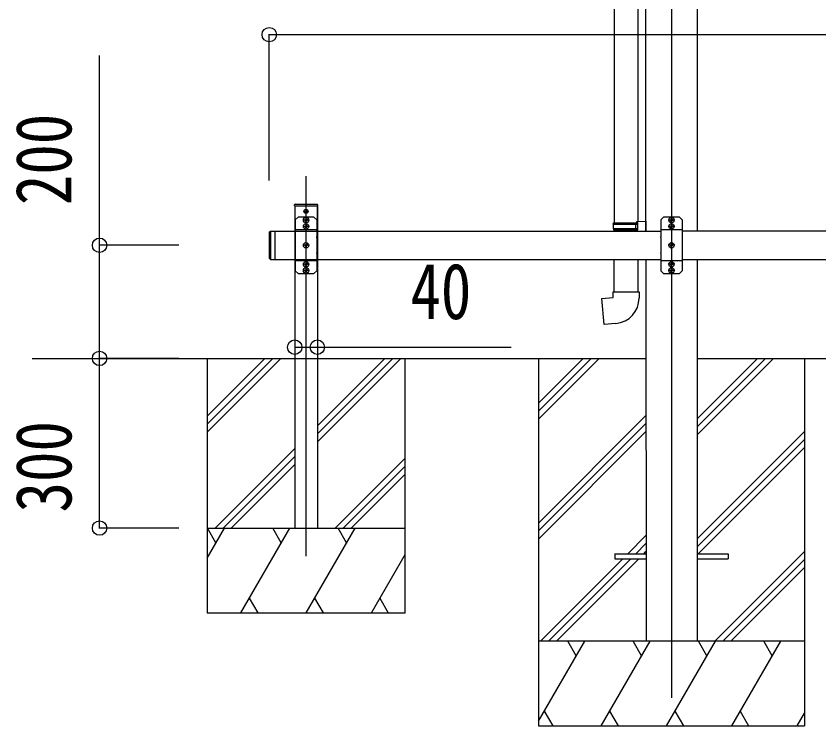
# Model space of a CAD drawing. Units: millimetres, scale not verified. Extents: x -12615 to 12615, y -8910 to 8910.
# Drawn here: x -7420 to -6001, y -6026 to -4771 of the extents above; entities that cross this region are included whole.
import ezdxf
from ezdxf.enums import TextEntityAlignment as Align

# ---------------------------------------------------------------- set-up
doc = ezdxf.new("R2010")
doc.units = ezdxf.units.MM
doc.header["$LTSCALE"] = 40
for name, color, linetype in [('0-3_YKK_12', 2, 'Continuous'), ('0-4_YKK_13', 4, 'Continuous'), ('0-5_YKK_A1', 4, 'Continuous'), ('0-6_YKK_D', 6, 'Continuous')]:
    doc.layers.add(name, color=color, linetype=linetype)
doc.styles.add('ＭＳ ゴシック', font='')
doc.styles.get('ＭＳ ゴシック').set_extended_font_data('MS Gothic')

msp = doc.modelspace()

# ---------------------------------------------------------------- linework, layer by layer
at = {"layer": '0-3_YKK_12'}
for p, q in [((-6261.57, -3282.81), (-6261.57, -5976.38)), ((-6907.57, -5726.38), (-6907.57, -5053.88)), ((-6911.72, -5116.38), (-6903.42, -5116.38)), ((-6907.57, -5120.53), (-6907.57, -5112.23)), ((-6901.83, -5131.88), (-6913.3, -5131.88)), ((-6907.57, -5137.62), (-6907.57, -5126.15)), ((-6907.57, -5148.62), (-6907.57, -5137.15)), ((-6255.83, -5131.88), (-6267.3, -5131.88)), ((-6261.57, -5137.62), (-6261.57, -5126.15)), ((-6261.57, -5148.62), (-6261.57, -5137.15)), ((-6901.83, -5142.88), (-6913.3, -5142.88)), ((-6255.83, -5142.88), (-6267.3, -5142.88)), ((-6901.83, -5176.38), (-6913.3, -5176.38)), ((-6907.57, -5182.12), (-6907.57, -5170.65)), ((-6255.83, -5176.38), (-6267.3, -5176.38)), ((-6261.57, -5182.12), (-6261.57, -5170.65)), ((-6907.57, -5215.62), (-6907.57, -5204.15)), ((-6261.57, -5215.62), (-6261.57, -5204.15)), ((-6901.83, -5209.88), (-6913.3, -5209.88)), ((-6901.83, -5220.88), (-6913.3, -5220.88)), ((-6907.57, -5226.62), (-6907.57, -5215.15)), ((-6255.83, -5209.88), (-6267.3, -5209.88)), ((-6255.83, -5220.88), (-6267.3, -5220.88)), ((-6261.57, -5226.62), (-6261.57, -5215.15))]:
    msp.add_line(p, q, dxfattribs=at)
at = {"layer": '0-4_YKK_13'}
for p, q in [((-6306.77, -5151.38), (-6306.77, -3247.38)), ((-6362.77, -4328.33), (-6362.77, -5136.82)), ((-6320.77, -4330.89), (-6320.77, -5134.27)), ((-6928.07, -5106.38), (-6927.97, -5104.82)), ((-6927.07, -5106.38), (-6928.07, -5106.38)), ((-6927.07, -5106.38), (-6888.07, -5106.38)), ((-6926.98, -5103.88), (-6888.16, -5103.88)), ((-6909.62, -5116.03), (-6909.62, -5116.73)), ((-6909.62, -5116.03), (-6908.42, -5116.03)), ((-6909.62, -5116.73), (-6908.42, -5116.73)), ((-6907.92, -5114.33), (-6907.22, -5114.33)), ((-6907.92, -5114.33), (-6907.92, -5115.53)), ((-6907.92, -5117.23), (-6907.92, -5118.43)), ((-6907.92, -5118.43), (-6907.22, -5118.43)), ((-6907.22, -5114.33), (-6907.22, -5115.53)), ((-6907.22, -5117.23), (-6907.22, -5118.43)), ((-6906.72, -5116.03), (-6905.52, -5116.03)), ((-6906.72, -5116.73), (-6905.52, -5116.73)), ((-6905.52, -5116.03), (-6905.52, -5116.73)), ((-6921.57, -5126.38), (-6926.57, -5131.38)), ((-6926.57, -5131.38), (-6926.57, -5161.67)), ((-6908.28, -5126.38), (-6921.57, -5126.38)), ((-6909.95, -5132.48), (-6908.91, -5132.49)), ((-6909.94, -5131.29), (-6908.91, -5131.27)), ((-6908.91, -5131.27), (-6908.3, -5131.15)), ((-6908.91, -5132.49), (-6908.3, -5132.61)), ((-6908.18, -5130.54), (-6908.3, -5131.15)), ((-6908.18, -5133.22), (-6908.3, -5132.61)), ((-6908.16, -5129.51), (-6908.18, -5130.54)), ((-6908.16, -5134.26), (-6908.18, -5133.22)), ((-6906.98, -5129.51), (-6906.96, -5130.54)), ((-6906.98, -5134.26), (-6906.96, -5133.22)), ((-6906.96, -5130.54), (-6906.84, -5131.15)), ((-6906.96, -5133.22), (-6906.84, -5132.61)), ((-6893.57, -5126.38), (-6906.85, -5126.38)), ((-6906.23, -5131.27), (-6906.84, -5131.15)), ((-6906.23, -5132.49), (-6906.84, -5132.61)), ((-6905.19, -5131.29), (-6906.23, -5131.27)), ((-6905.19, -5132.48), (-6906.23, -5132.49)), ((-6893.57, -5126.38), (-6888.57, -5131.38)), ((-6888.57, -5131.38), (-6888.57, -5161.67)), ((-6364.77, -5138.82), (-6363.77, -5136.82)), ((-6363.77, -5136.82), (-6320.77, -5136.82)), ((-6325.25, -5138.82), (-6325.68, -5136.82)), ((-6322.77, -5134.32), (-6306.77, -5133.85)), ((-6322.77, -5136.32), (-6322.77, -5134.32)), ((-6322.77, -5136.32), (-6320.77, -5136.32)), ((-6306.77, -5133.85), (-6306.77, -5151.38)), ((-6275.57, -5126.38), (-6280.57, -5131.38)), ((-6280.57, -5131.38), (-6280.57, -5161.67)), ((-6262.28, -5126.38), (-6275.57, -5126.38)), ((-6263.95, -5132.48), (-6262.91, -5132.49)), ((-6263.94, -5131.29), (-6262.91, -5131.27)), ((-6262.91, -5131.27), (-6262.3, -5131.15)), ((-6262.91, -5132.49), (-6262.3, -5132.61)), ((-6262.18, -5130.54), (-6262.3, -5131.15)), ((-6262.18, -5133.22), (-6262.3, -5132.61)), ((-6262.16, -5129.51), (-6262.18, -5130.54)), ((-6262.16, -5134.26), (-6262.18, -5133.22)), ((-6260.98, -5129.51), (-6260.96, -5130.54)), ((-6260.98, -5134.26), (-6260.96, -5133.22)), ((-6260.96, -5130.54), (-6260.84, -5131.15)), ((-6260.96, -5133.22), (-6260.84, -5132.61)), ((-6247.57, -5126.38), (-6260.85, -5126.38)), ((-6260.23, -5131.27), (-6260.84, -5131.15)), ((-6260.23, -5132.49), (-6260.84, -5132.61)), ((-6259.19, -5131.29), (-6260.23, -5131.27)), ((-6259.19, -5132.48), (-6260.23, -5132.49)), ((-6247.57, -5126.38), (-6242.57, -5131.38)), ((-6242.57, -5131.38), (-6242.57, -5161.67)), ((-6970.57, -5151.38), (-6970.57, -5201.38)), ((-6962.57, -5151.38), (-6962.57, -5201.38)), ((-6888.57, -5148.78), (-6926.57, -5148.78)), ((-6909.95, -5143.48), (-6908.91, -5143.49)), ((-6909.94, -5142.29), (-6908.91, -5142.27)), ((-6908.91, -5142.27), (-6908.3, -5142.15)), ((-6908.91, -5143.49), (-6908.3, -5143.61)), ((-6908.18, -5141.54), (-6908.3, -5142.15)), ((-6908.18, -5144.22), (-6908.3, -5143.61)), ((-6908.16, -5140.51), (-6908.18, -5141.54)), ((-6908.16, -5145.26), (-6908.18, -5144.22)), ((-6906.98, -5140.51), (-6906.96, -5141.54)), ((-6906.98, -5145.26), (-6906.96, -5144.22)), ((-6906.96, -5141.54), (-6906.84, -5142.15)), ((-6906.96, -5144.22), (-6906.84, -5143.61)), ((-6906.23, -5142.27), (-6906.84, -5142.15)), ((-6906.23, -5143.49), (-6906.84, -5143.61)), ((-6905.19, -5142.29), (-6906.23, -5142.27)), ((-6905.19, -5143.48), (-6906.23, -5143.49)), ((-6364.77, -5138.82), (-6320.77, -5138.82)), ((-6364.77, -5138.82), (-6364.77, -5146.82)), ((-6364.77, -5146.82), (-6320.77, -5146.82)), ((-6364.77, -5146.82), (-6363.77, -5148.82)), ((-6363.77, -5148.82), (-6320.77, -5148.82)), ((-6362.77, -5151.38), (-6362.77, -5148.82)), ((-6322.77, -5151.32), (-6322.77, -5149.32)), ((-6322.77, -5151.32), (-6320.8, -5151.38)), ((-6242.57, -5148.78), (-6280.57, -5148.78)), ((-6263.95, -5143.48), (-6262.91, -5143.49)), ((-6263.94, -5142.29), (-6262.91, -5142.27)), ((-6262.91, -5142.27), (-6262.3, -5142.15)), ((-6262.91, -5143.49), (-6262.3, -5143.61)), ((-6262.18, -5141.54), (-6262.3, -5142.15)), ((-6262.18, -5144.22), (-6262.3, -5143.61)), ((-6262.16, -5140.51), (-6262.18, -5141.54)), ((-6262.16, -5145.26), (-6262.18, -5144.22)), ((-6260.98, -5140.51), (-6260.96, -5141.54)), ((-6260.98, -5145.26), (-6260.96, -5144.22)), ((-6260.96, -5141.54), (-6260.84, -5142.15)), ((-6260.96, -5144.22), (-6260.84, -5143.61)), ((-6260.23, -5142.27), (-6260.84, -5142.15)), ((-6260.23, -5143.49), (-6260.84, -5143.61)), ((-6259.19, -5142.29), (-6260.23, -5142.27)), ((-6259.19, -5143.48), (-6260.23, -5143.49)), ((-6972.57, -5153.38), (-6972.57, -5199.38)), ((-6926.57, -5163.1), (-6926.57, -5189.67)), ((-6888.57, -5163.1), (-6888.57, -5189.67)), ((-6280.57, -5163.1), (-6280.57, -5189.67)), ((-6242.57, -5163.1), (-6242.57, -5189.67)), ((-6909.95, -5176.98), (-6908.91, -5176.99)), ((-6909.94, -5175.79), (-6908.91, -5175.77)), ((-6908.91, -5175.77), (-6908.3, -5175.65)), ((-6908.91, -5176.99), (-6908.3, -5177.11)), ((-6908.18, -5175.04), (-6908.3, -5175.65)), ((-6908.18, -5177.72), (-6908.3, -5177.11)), ((-6908.16, -5174.01), (-6908.18, -5175.04)), ((-6908.16, -5178.76), (-6908.18, -5177.72)), ((-6906.98, -5174.01), (-6906.96, -5175.04)), ((-6906.98, -5178.76), (-6906.96, -5177.72)), ((-6906.96, -5175.04), (-6906.84, -5175.65)), ((-6906.96, -5177.72), (-6906.84, -5177.11)), ((-6906.23, -5175.77), (-6906.84, -5175.65)), ((-6906.23, -5176.99), (-6906.84, -5177.11)), ((-6905.19, -5175.79), (-6906.23, -5175.77)), ((-6905.19, -5176.98), (-6906.23, -5176.99)), ((-6263.95, -5176.98), (-6262.91, -5176.99)), ((-6263.94, -5175.79), (-6262.91, -5175.77)), ((-6262.91, -5175.77), (-6262.3, -5175.65)), ((-6262.91, -5176.99), (-6262.3, -5177.11)), ((-6262.18, -5175.04), (-6262.3, -5175.65)), ((-6262.18, -5177.72), (-6262.3, -5177.11)), ((-6262.16, -5174.01), (-6262.18, -5175.04)), ((-6262.16, -5178.76), (-6262.18, -5177.72)), ((-6260.98, -5174.01), (-6260.96, -5175.04)), ((-6260.98, -5178.76), (-6260.96, -5177.72)), ((-6260.96, -5175.04), (-6260.84, -5175.65)), ((-6260.96, -5177.72), (-6260.84, -5177.11)), ((-6260.23, -5175.77), (-6260.84, -5175.65)), ((-6260.23, -5176.99), (-6260.84, -5177.11)), ((-6259.19, -5175.79), (-6260.23, -5175.77)), ((-6259.19, -5176.98), (-6260.23, -5176.99)), ((-6926.57, -5191.1), (-6926.57, -5221.38)), ((-6888.57, -5191.1), (-6888.57, -5221.38)), ((-6280.57, -5191.1), (-6280.57, -5221.38)), ((-6242.57, -5191.1), (-6242.57, -5221.38)), ((-6972.57, -5199.38), (-6970.57, -5201.38)), ((-6970.57, -5201.38), (-6962.57, -5201.38)), ((-6888.57, -5203.98), (-6926.57, -5203.98)), ((-6908.18, -5208.54), (-6908.3, -5209.15)), ((-6908.16, -5207.51), (-6908.18, -5208.54)), ((-6906.98, -5207.51), (-6906.96, -5208.54)), ((-6906.96, -5208.54), (-6906.84, -5209.15)), ((-6362.77, -5258.82), (-6362.77, -5201.38)), ((-6320.77, -5201.38), (-6320.77, -5258.82)), ((-6242.57, -5203.98), (-6280.57, -5203.98)), ((-6262.18, -5208.54), (-6262.3, -5209.15)), ((-6262.16, -5207.51), (-6262.18, -5208.54)), ((-6260.98, -5207.51), (-6260.96, -5208.54)), ((-6260.96, -5208.54), (-6260.84, -5209.15)), ((-6921.57, -5226.38), (-6926.57, -5221.38)), ((-6909.95, -5210.48), (-6908.91, -5210.49)), ((-6909.95, -5221.48), (-6908.91, -5221.49)), ((-6909.94, -5209.29), (-6908.91, -5209.27)), ((-6909.94, -5220.29), (-6908.91, -5220.27)), ((-6908.91, -5209.27), (-6908.3, -5209.15)), ((-6908.91, -5210.49), (-6908.3, -5210.61)), ((-6908.91, -5220.27), (-6908.3, -5220.15)), ((-6908.91, -5221.49), (-6908.3, -5221.61)), ((-6908.18, -5211.22), (-6908.3, -5210.61)), ((-6908.18, -5219.54), (-6908.3, -5220.15)), ((-6908.18, -5222.22), (-6908.3, -5221.61)), ((-6908.16, -5212.26), (-6908.18, -5211.22)), ((-6908.16, -5218.51), (-6908.18, -5219.54)), ((-6908.16, -5223.26), (-6908.18, -5222.22)), ((-6906.98, -5212.26), (-6906.96, -5211.22)), ((-6906.98, -5218.51), (-6906.96, -5219.54)), ((-6906.98, -5223.26), (-6906.96, -5222.22)), ((-6906.96, -5211.22), (-6906.84, -5210.61)), ((-6906.96, -5219.54), (-6906.84, -5220.15)), ((-6906.96, -5222.22), (-6906.84, -5221.61)), ((-6906.23, -5209.27), (-6906.84, -5209.15)), ((-6906.23, -5210.49), (-6906.84, -5210.61)), ((-6906.23, -5220.27), (-6906.84, -5220.15)), ((-6906.23, -5221.49), (-6906.84, -5221.61)), ((-6905.19, -5209.29), (-6906.23, -5209.27)), ((-6905.19, -5210.48), (-6906.23, -5210.49)), ((-6905.19, -5220.29), (-6906.23, -5220.27)), ((-6905.19, -5221.48), (-6906.23, -5221.49)), ((-6893.57, -5226.38), (-6888.57, -5221.38)), ((-6275.57, -5226.38), (-6280.57, -5221.38)), ((-6263.95, -5210.48), (-6262.91, -5210.49)), ((-6263.95, -5221.48), (-6262.91, -5221.49)), ((-6263.94, -5209.29), (-6262.91, -5209.27)), ((-6263.94, -5220.29), (-6262.91, -5220.27)), ((-6262.91, -5209.27), (-6262.3, -5209.15)), ((-6262.91, -5210.49), (-6262.3, -5210.61)), ((-6262.91, -5220.27), (-6262.3, -5220.15)), ((-6262.91, -5221.49), (-6262.3, -5221.61)), ((-6262.18, -5211.22), (-6262.3, -5210.61)), ((-6262.18, -5219.54), (-6262.3, -5220.15)), ((-6262.18, -5222.22), (-6262.3, -5221.61)), ((-6262.16, -5212.26), (-6262.18, -5211.22)), ((-6262.16, -5218.51), (-6262.18, -5219.54)), ((-6262.16, -5223.26), (-6262.18, -5222.22)), ((-6260.98, -5212.26), (-6260.96, -5211.22)), ((-6260.98, -5218.51), (-6260.96, -5219.54)), ((-6260.98, -5223.26), (-6260.96, -5222.22)), ((-6260.96, -5211.22), (-6260.84, -5210.61)), ((-6260.96, -5219.54), (-6260.84, -5220.15)), ((-6260.96, -5222.22), (-6260.84, -5221.61)), ((-6260.23, -5209.27), (-6260.84, -5209.15)), ((-6260.23, -5210.49), (-6260.84, -5210.61)), ((-6260.23, -5220.27), (-6260.84, -5220.15)), ((-6260.23, -5221.49), (-6260.84, -5221.61)), ((-6259.19, -5209.29), (-6260.23, -5209.27)), ((-6259.19, -5210.48), (-6260.23, -5210.49)), ((-6259.19, -5220.29), (-6260.23, -5220.27)), ((-6259.19, -5221.48), (-6260.23, -5221.49)), ((-6247.57, -5226.38), (-6242.57, -5221.38)), ((-6921.57, -5226.38), (-6908.28, -5226.38)), ((-6906.85, -5226.38), (-6893.57, -5226.38)), ((-6275.57, -5226.38), (-6262.28, -5226.38)), ((-6260.85, -5226.38), (-6247.57, -5226.38)), ((-6364.77, -5258.82), (-6318.77, -5258.82)), ((-6364.77, -5268.82), (-6364.77, -5258.82)), ((-6318.77, -5258.82), (-6318.77, -5269.74)), ((-6361.57, -5721.88), (-6361.57, -5730.88)), ((-6361.57, -5721.88), (-6306.61, -5721.88)), ((-6361.57, -5730.88), (-6306.61, -5730.88)), ((-6216.37, -5721.88), (-6161.57, -5721.88)), ((-6216.37, -5730.88), (-6161.57, -5730.88)), ((-6161.57, -5721.88), (-6161.57, -5730.88))]:
    msp.add_line(p, q, dxfattribs=at)
for points in [[(-6887.16, -5104.82), (-6887.07, -5106.38), (-6888.07, -5106.38)], [(-6322.77, -5149.32), (-6320.77, -5149.32), (-6320.77, -5136.32)], [(-6972.57, -5153.38), (-6970.57, -5151.38), (-6962.57, -5151.38)], [(-6325.25, -5138.82), (-6325.25, -5146.82), (-6325.68, -5148.82)], [(-6359.85, -5314.57), (-6380.68, -5316.39), (-6384.69, -5270.57), (-6364.77, -5268.82)]]:
    msp.add_lwpolyline(points, dxfattribs=at)
for centre, radius in [((-6907.57, -5116.38), 3.75), ((-6907.57, -5131.88), 4.74), ((-6261.57, -5131.88), 4.74), ((-6907.57, -5142.88), 4.74), ((-6261.57, -5142.88), 4.74), ((-6907.57, -5176.38), 4.74), ((-6261.57, -5176.38), 4.74), ((-6907.57, -5209.88), 4.74), ((-6261.57, -5209.88), 4.74), ((-6907.57, -5220.88), 4.74), ((-6261.57, -5220.88), 4.74)]:
    msp.add_circle(centre, radius, dxfattribs=at)
for centre, radius, start, end in [((-6926.98, -5104.88), 1, 90, 176.5), ((-6888.16, -5104.88), 1, 3.5, 90), ((-6908.42, -5115.53), 0.5, 270, 0), ((-6908.42, -5117.23), 0.5, 0, 90), ((-6906.72, -5115.53), 0.5, 180, 270), ((-6906.72, -5117.23), 0.5, 90, 180), ((-6907.57, -5131.88), 2.45, 165.9892, 194.0108), ((-6907.57, -5125.68), 1, 224.427, 315.573), ((-6907.57, -5131.88), 2.45, 75.9892, 104.0108), ((-6907.57, -5131.88), 2.45, 255.9892, 284.0108), ((-6907.57, -5131.88), 2.45, 345.9892, 14.0108), ((-6261.57, -5131.88), 2.45, 165.9892, 194.0108), ((-6261.57, -5125.68), 1, 224.427, 315.573), ((-6261.57, -5131.88), 2.45, 75.9892, 104.0108), ((-6261.57, -5131.88), 2.45, 255.9892, 284.0108), ((-6261.57, -5131.88), 2.45, 345.9892, 14.0108), ((-6907.57, -5142.88), 2.45, 165.9892, 194.0108), ((-6907.57, -5142.88), 2.45, 75.9892, 104.0108), ((-6907.57, -5142.88), 2.45, 255.9892, 284.0108), ((-6907.57, -5142.88), 2.45, 345.9892, 14.0108), ((-6261.57, -5142.88), 2.45, 165.9892, 194.0108), ((-6261.57, -5142.88), 2.45, 75.9892, 104.0108), ((-6261.57, -5142.88), 2.45, 255.9892, 284.0108), ((-6261.57, -5142.88), 2.45, 345.9892, 14.0108), ((-6927.27, -5162.38), 1, 314.427, 45.573), ((-6887.87, -5162.38), 1, 134.427, 225.573), ((-6281.27, -5162.38), 1, 314.427, 45.573), ((-6241.87, -5162.38), 1, 134.427, 225.573), ((-6907.57, -5176.38), 2.45, 165.9892, 194.0108), ((-6907.57, -5176.38), 2.45, 75.9892, 104.0108), ((-6907.57, -5176.38), 2.45, 255.9892, 284.0108), ((-6907.57, -5176.38), 2.45, 345.9892, 14.0108), ((-6261.57, -5176.38), 2.45, 165.9892, 194.0108), ((-6261.57, -5176.38), 2.45, 75.9892, 104.0108), ((-6261.57, -5176.38), 2.45, 255.9892, 284.0108), ((-6261.57, -5176.38), 2.45, 345.9892, 14.0108), ((-6927.27, -5190.38), 1, 314.427, 45.573), ((-6887.87, -5190.38), 1, 134.427, 225.573), ((-6281.27, -5190.38), 1, 314.427, 45.573), ((-6241.87, -5190.38), 1, 134.427, 225.573), ((-6907.57, -5209.88), 2.45, 75.9892, 104.0108), ((-6261.57, -5209.88), 2.45, 75.9892, 104.0108), ((-6907.57, -5209.88), 2.45, 165.9892, 194.0108), ((-6907.57, -5220.88), 2.45, 165.9892, 194.0108), ((-6907.57, -5209.88), 2.45, 255.9892, 284.0108), ((-6907.57, -5220.88), 2.45, 75.9892, 104.0108), ((-6907.57, -5209.88), 2.45, 345.9892, 14.0108), ((-6907.57, -5220.88), 2.45, 345.9892, 14.0108), ((-6261.57, -5209.88), 2.45, 165.9892, 194.0108), ((-6261.57, -5220.88), 2.45, 165.9892, 194.0108), ((-6261.57, -5209.88), 2.45, 255.9892, 284.0108), ((-6261.57, -5220.88), 2.45, 75.9892, 104.0108), ((-6261.57, -5209.88), 2.45, 345.9892, 14.0108), ((-6261.57, -5220.88), 2.45, 345.9892, 14.0108), ((-6907.57, -5227.08), 1, 44.427, 135.573), ((-6907.57, -5220.88), 2.45, 255.9892, 284.0108), ((-6261.57, -5227.08), 1, 44.427, 135.573), ((-6261.57, -5220.88), 2.45, 255.9892, 284.0108), ((-6363.77, -5269.74), 45, 275, 0)]:
    msp.add_arc(centre, radius, start, end, dxfattribs=at)
at = {"layer": '0-5_YKK_A1'}
for p, q in [((-6216.37, -3247.38), (-6216.37, -5151.38)), ((-6927.57, -5106.38), (-6887.57, -5106.38)), ((-6927.57, -5106.38), (-6927.57, -5676.38)), ((-6887.57, -5131.72), (-6887.57, -5106.38)), ((-6887.57, -5106.38), (-6887.57, -5676.38)), ((-6962.57, -5151.38), (-6962.57, -5201.38)), ((-6962.57, -5151.38), (-6280.57, -5151.38)), ((-4848.57, -5151.38), (-6242.57, -5151.38)), ((-6962.57, -5201.38), (-6280.57, -5201.38)), ((-6306.76, -5201.38), (-6306.57, -5876.38)), ((-6242.57, -5201.38), (-4848.57, -5201.38)), ((-6216.37, -5201.38), (-6216.37, -5876.38)), ((-7391.6, -5376.38), (-6306.71, -5376.38)), ((-7082.57, -5376.38), (-7082.57, -5826.38)), ((-7082.57, -5478.73), (-6980.22, -5376.38)), ((-7082.57, -5492.87), (-6966.08, -5376.38)), ((-7082.57, -5507.01), (-6951.93, -5376.38)), ((-6887.57, -5524.15), (-6739.8, -5376.38)), ((-6887.57, -5510), (-6753.94, -5376.38)), ((-6887.57, -5495.86), (-6768.09, -5376.38)), ((-6732.57, -5826.38), (-6732.57, -5376.38)), ((-6496.57, -5376.38), (-6496.57, -6026.38)), ((-6496.57, -5455.36), (-6417.59, -5376.38)), ((-6496.57, -5469.5), (-6403.45, -5376.38)), ((-6496.57, -5483.64), (-6389.31, -5376.38)), ((-6216.37, -5511.81), (-6080.94, -5376.38)), ((-6216.37, -5497.67), (-6095.08, -5376.38)), ((-6216.37, -5483.53), (-6109.22, -5376.38)), ((-6216.37, -5376.38), (-4874.77, -5376.38)), ((-6026.57, -5376.38), (-6026.57, -6026.38)), ((-6496.57, -5667.49), (-6306.68, -5477.6)), ((-6496.57, -5681.63), (-6306.68, -5491.74)), ((-6496.57, -5695.78), (-6306.67, -5505.88)), ((-6216.37, -5695.66), (-6026.57, -5505.86)), ((-6216.37, -5709.8), (-6026.57, -5520)), ((-6214.31, -5721.88), (-6026.57, -5534.14)), ((-7068.09, -5676.38), (-6927.57, -5535.86)), ((-7053.95, -5676.38), (-6927.57, -5550.01)), ((-6855.96, -5676.38), (-6732.57, -5552.99)), ((-7039.81, -5676.38), (-6927.57, -5564.15)), ((-6841.82, -5676.38), (-6732.57, -5567.14)), ((-6827.67, -5676.38), (-6732.57, -5581.28)), ((-7082.57, -5729.5), (-7051.9, -5676.38)), ((-7082.57, -5676.38), (-6732.57, -5676.38)), ((-7066.9, -5702.37), (-7081.91, -5676.38)), ((-7023.04, -5826.38), (-6936.43, -5676.38)), ((-6951.43, -5702.37), (-6966.44, -5676.38)), ((-6927.57, -5676.38), (-6887.57, -5676.38)), ((-6907.57, -5826.38), (-6820.96, -5676.38)), ((-6835.96, -5702.36), (-6850.96, -5676.38)), ((-6338.83, -5721.88), (-6306.62, -5689.68)), ((-6324.68, -5721.88), (-6306.62, -5703.81)), ((-6310.54, -5721.88), (-6306.61, -5717.95)), ((-6184.96, -5876.38), (-6026.57, -5717.99)), ((-6792.1, -5826.38), (-6732.57, -5723.28)), ((-6493.33, -5876.38), (-6347.83, -5730.88)), ((-6479.19, -5876.38), (-6333.68, -5730.88)), ((-6465.04, -5876.38), (-6319.54, -5730.88)), ((-6170.82, -5876.38), (-6026.57, -5732.13)), ((-6156.68, -5876.38), (-6026.57, -5746.28)), ((-7008.04, -5800.4), (-6993.04, -5826.38)), ((-6892.57, -5800.4), (-6877.57, -5826.38)), ((-6777.1, -5800.4), (-6762.1, -5826.38)), ((-7082.57, -5826.38), (-6732.57, -5826.38)), ((-6026.57, -5876.38), (-6496.57, -5876.38)), ((-6496.57, -6017.75), (-6414.95, -5876.38)), ((-6429.95, -5902.36), (-6444.95, -5876.38)), ((-6386.08, -6026.38), (-6299.48, -5876.38)), ((-6314.48, -5902.36), (-6329.48, -5876.38)), ((-6270.61, -6026.38), (-6184.01, -5876.38)), ((-6199.01, -5902.36), (-6214.01, -5876.38)), ((-6155.14, -6026.38), (-6068.54, -5876.38)), ((-6083.54, -5902.36), (-6098.54, -5876.38)), ((-6486.55, -6000.4), (-6471.55, -6026.38)), ((-6371.08, -6000.4), (-6356.08, -6026.38)), ((-6255.61, -6000.4), (-6240.61, -6026.38)), ((-6140.14, -6000.4), (-6125.14, -6026.38)), ((-6039.67, -6026.38), (-6026.57, -6003.69)), ((-6496.57, -6026.38), (-6026.57, -6026.38))]:
    msp.add_line(p, q, dxfattribs=at)
at = {"layer": '0-6_YKK_D'}
for p, q in [((-6972.57, -5061.63), (-6972.57, -4802.88)), ((-6972.57, -4803.88), (-4118.57, -4803.88)), ((-7132.57, -5176.38), (-7273.57, -5176.38)), ((-7132.57, -5376.38), (-7273.57, -5376.38)), ((-7132.57, -5376.38), (-7273.57, -5376.38)), ((-7272.57, -5676.38), (-7272.57, -5376.38)), ((-7132.57, -5676.38), (-7273.57, -5676.38))]:
    msp.add_line(p, q, dxfattribs=at)
for points in [[(-7272.57, -5376.38), (-7272.57, -5176.38), (-7272.57, -4840.58)], [(-6927.57, -5356.59), (-6887.57, -5356.59), (-6544.77, -5356.59)]]:
    msp.add_lwpolyline(points, dxfattribs=at)
for centre in [(-6972.57, -4803.88), (-7272.57, -5176.38), (-6927.57, -5356.59), (-6887.57, -5356.59), (-7272.57, -5376.38), (-7272.57, -5376.38), (-7272.57, -5676.38)]:
    msp.add_circle(centre, 12.75, dxfattribs=at)

# ---------------------------------------------------------------- texts
at = {"layer": '0-6_YKK_D', "style": 'ＭＳ ゴシック', "width": 0.8}
for s, p in [('200', (-7292.57, -5105.38)), ('300', (-7292.57, -5648.78))]:
    msp.add_text(s, height=98.97, rotation=90, dxfattribs=at).set_placement(p, align=Align.BOTTOM_LEFT)
msp.add_text('40', height=98.97, dxfattribs=at).set_placement((-6723.17, -5336.59), align=Align.BOTTOM_LEFT)

doc.saveas('drawing.dxf')
